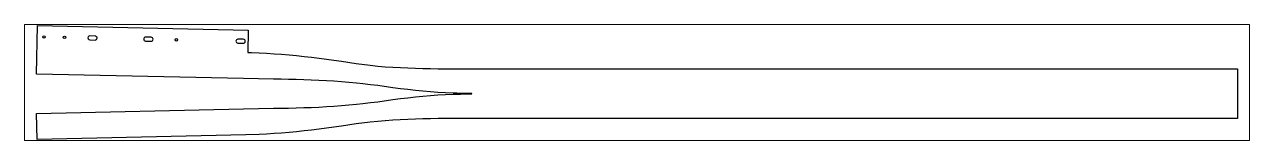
# Paper-space layout 'Layout1' of a CAD drawing. Header units: millimetres. Extents: x 0 to 257, y 85 to 110.
# The model-space entities are those that its viewports show. They can reach past a viewport. Long polylines and large blocks are cut down to what shows.
import ezdxf

# ---------------------------------------------------------------- set-up
doc = ezdxf.new("R2010")
doc.units = ezdxf.units.MM
doc.header["$LTSCALE"] = 25
doc.layers.add('3_Pezzi', color=7, linetype='Continuous')
doc.layers.add('5_Bulloni', color=7, linetype='Continuous')

msp = doc.modelspace()

# ---------------------------------------------------------------- linework, layer by layer
at = {"layer": '3_Pezzi', "color": 3, "linetype": 'Continuous'}
for p, q in [((0, 22.8), (2.8, 152.8)), ((2.8, 152.8), (567.8, 140.5)), ((567.8, 140.5), (566.6, 80.4)), ((566.6, 80.4), (576.7, 80.2)), ((576.7, 80.2), (596.8, 79.5)), ((596.8, 79.5), (617, 78.5)), ((617, 78.5), (637.2, 77.3)), ((637.2, 77.3), (657.4, 75.9)), ((657.4, 75.9), (677.5, 74.2)), ((677.5, 74.2), (697.6, 72.3)), ((697.6, 72.3), (717.7, 70.1)), ((717.7, 70.1), (737.8, 67.8)), ((737.8, 67.8), (757.8, 65.3)), ((757.8, 65.3), (777.9, 62.6)), ((777.9, 62.6), (797.9, 59.8)), ((797.9, 59.8), (817.9, 56.9)), ((817.9, 56.9), (857.8, 51.1)), ((857.8, 51.1), (895, 46.4)), ((895, 46.4), (915.1, 44.3)), ((915.1, 44.3), (935.3, 42.5)), ((935.3, 42.5), (955.5, 41.1)), ((955.5, 41.1), (975.9, 40)), ((975.9, 40), (996.1, 39.1)), ((996.1, 39.1), (1016.3, 38.4)), ((1016.3, 38.4), (1036.5, 37.9)), ((1036.5, 37.9), (1056.7, 37.4)), ((1056.7, 37.4), (1076.9, 37.1)), ((1076.9, 37.1), (1097.1, 36.9)), ((1097.1, 36.9), (1117.3, 36.7)), ((1117.3, 36.7), (1137.5, 36.6)), ((1137.5, 36.6), (1157.7, 36.6)), ((1157.7, 36.6), (1167.8, 36.5)), ((1167.8, 36.5), (3221.3, 36.5)), ((3221.3, 36.5), (3221.3, -96.5)), ((554.9, 10.7), (0, 22.8)), ((635.8, 9.3), (554.9, 10.7)), ((656, 8.9), (635.8, 9.3)), ((676.2, 8.5), (656, 8.9)), ((696.4, 8), (676.2, 8.5)), ((716.7, 7.4), (696.4, 8)), ((736.9, 6.7), (716.7, 7.4)), ((757.2, 5.8), (736.9, 6.7)), ((777.5, 4.7), (757.2, 5.8)), ((797.7, 3.5), (777.5, 4.7)), ((817.9, 2), (797.7, 3.5)), ((838.1, 0.3), (817.9, 2)), ((858.2, -1.7), (838.1, 0.3)), ((875.4, -3.5), (858.2, -1.7)), ((895.5, -5.9), (875.4, -3.5)), ((915.6, -8.4), (895.5, -5.9)), ((955.8, -14), (915.6, -8.4)), ((975.9, -16.6), (955.8, -14)), ((996.1, -19.1), (975.9, -16.6)), ((1016.2, -21.3), (996.1, -19.1)), ((1036.4, -23.3), (1016.2, -21.3)), ((1056.6, -25), (1036.4, -23.3)), ((1076.8, -26.5), (1056.6, -25)), ((1097, -27.6), (1076.8, -26.5)), ((1076.8, -33.5), (1097, -32.4)), ((1117.3, -28.5), (1097, -27.6)), ((1097, -32.4), (1117.3, -31.5)), ((1127.4, -28.9), (1117.3, -28.5)), ((1117.3, -31.5), (1127.4, -31.2)), ((1137.5, -29.1), (1127.4, -28.9)), ((1127.4, -31.2), (1137.5, -30.9)), ((1147.6, -29.3), (1137.5, -29.1)), ((1137.5, -30.9), (1147.6, -30.7)), ((1157.7, -29.4), (1147.6, -29.3)), ((1147.6, -30.7), (1157.7, -30.6)), ((1167.8, -29.4), (1157.7, -29.4)), ((1157.7, -30.6), (1167.8, -30.6)), ((1167.8, -30.6), (1167.8, -29.4)), ((757.2, -65.8), (777.5, -64.7)), ((777.5, -64.7), (797.7, -63.5)), ((797.7, -63.5), (817.9, -62)), ((817.9, -62), (838.1, -60.3)), ((838.1, -60.3), (858.2, -58.3)), ((858.2, -58.3), (875.4, -56.5)), ((875.4, -56.5), (895.5, -54.1)), ((895.5, -54.1), (915.6, -51.6)), ((915.6, -51.6), (955.8, -46)), ((955.8, -46), (975.9, -43.4)), ((975.9, -43.4), (996.1, -40.9)), ((996.1, -40.9), (1016.2, -38.7)), ((1016.2, -38.7), (1036.4, -36.7)), ((1036.4, -36.7), (1056.6, -35)), ((1056.6, -35), (1076.8, -33.5)), ((0, -82.8), (554.9, -70.8)), ((1.5, -152.8), (0, -82.8)), ((554.9, -70.8), (635.8, -69.3)), ((635.8, -69.3), (656, -68.9)), ((656, -68.9), (676.2, -68.5)), ((676.2, -68.5), (696.4, -68)), ((696.4, -68), (716.7, -67.4)), ((716.7, -67.4), (736.9, -66.7)), ((736.9, -66.7), (757.2, -65.8)), ((1016.3, -98.4), (996.1, -99.1)), ((1036.5, -97.9), (1016.3, -98.4)), ((1056.7, -97.5), (1036.5, -97.9)), ((1076.9, -97.1), (1056.7, -97.5)), ((1097.1, -96.9), (1076.9, -97.1)), ((1117.3, -96.7), (1097.1, -96.9)), ((1137.5, -96.6), (1117.3, -96.7)), ((1147.6, -96.6), (1137.5, -96.6)), ((1167.8, -96.5), (1147.6, -96.6)), ((3221.3, -96.5), (1167.8, -96.5)), ((717.7, -130.1), (697.6, -132.3)), ((737.8, -127.8), (717.7, -130.1)), ((757.8, -125.3), (737.8, -127.8)), ((777.9, -122.6), (757.8, -125.3)), ((797.9, -119.8), (777.9, -122.6)), ((817.9, -116.9), (797.9, -119.8)), ((857.8, -111.1), (817.9, -116.9)), ((895, -106.4), (857.8, -111.1)), ((915.1, -104.3), (895, -106.4)), ((935.3, -102.6), (915.1, -104.3)), ((955.5, -101.1), (935.3, -102.6)), ((975.7, -100), (955.5, -101.1)), ((996.1, -99.1), (975.7, -100)), ((561.9, -140.6), (1.5, -152.8)), ((596.8, -139.5), (561.9, -140.6)), ((617, -138.5), (596.8, -139.5)), ((637.2, -137.3), (617, -138.5)), ((657.4, -135.9), (637.2, -137.3)), ((677.5, -134.2), (657.4, -135.9)), ((697.6, -132.3), (677.5, -134.2))]:
    msp.add_line(p, q, dxfattribs=at)
at = {"layer": '5_Bulloni', "color": 4, "linetype": 'Continuous'}
for p, q in [((142.8, 114.4), (157.3, 114.1)), ((157.5, 124.6), (143, 124.9)), ((292.7, 111.2), (307.2, 110.9)), ((307.5, 121.4), (293, 121.7)), ((540, 105.8), (554.5, 105.5)), ((554.7, 116), (540.2, 116.3))]:
    msp.add_line(p, q, dxfattribs=at)
at = {"layer": '5_Bulloni', "color": 2, "linetype": 'Continuous'}
for centre in [(20.2, 122.3), (75.1, 121.2), (375.1, 114.6)]:
    msp.add_circle(centre, 3.25, dxfattribs=at)
at = {"layer": '5_Bulloni', "color": 4, "linetype": 'Continuous'}
for centre, start, end in [((142.9, 119.7), 88.7796, 268.7798), ((157.4, 119.4), 268.7798, 88.7796), ((292.8, 116.4), 88.7796, 268.7796), ((307.3, 116.1), 268.7796, 88.7796), ((540.1, 111), 88.7796, 268.7796), ((554.6, 110.7), 268.7803, 88.7796)]:
    msp.add_arc(centre, 5.25, start, end, dxfattribs=at)

psp = doc.layouts.get("Layout1")

# ---------------------------------------------------------------- viewports
at = {"layer": '0'}
psp.add_viewport(center=(128.5, 97.5), size=(257, 24.37368), view_center_point=(1610.66, 0), view_height=311.61797, dxfattribs=at)

doc.saveas('drawing.dxf')
